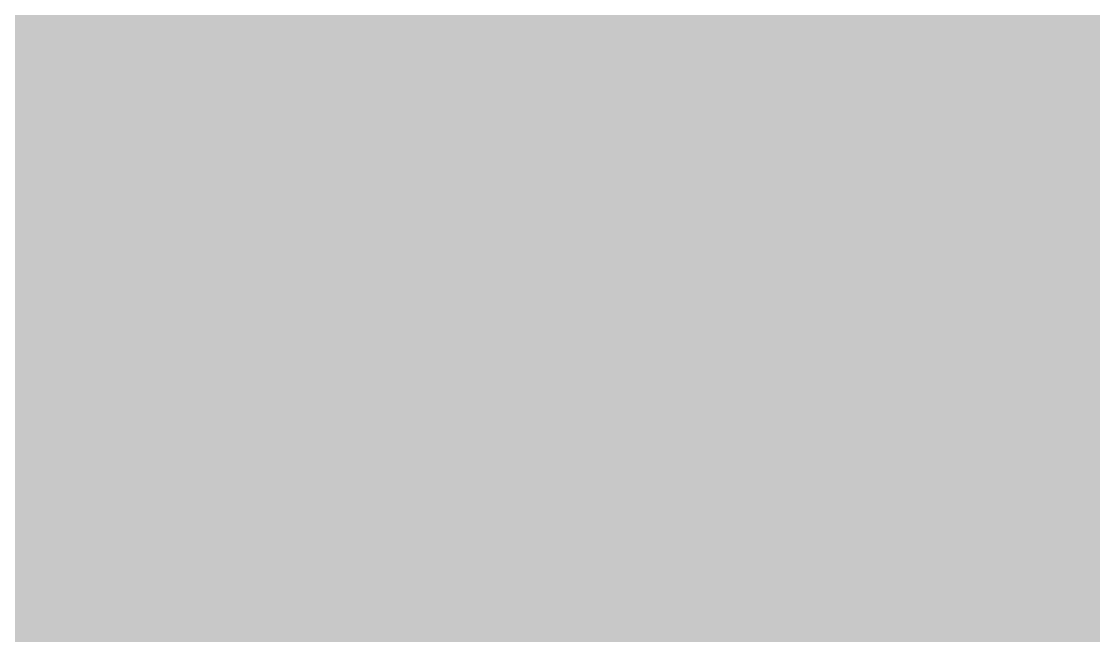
# Model space of a CAD drawing. Header units: inches. Extents: x -10205 to 13964, y -460 to 30702.
# Drawn here: x -2753.716 to -2753.3112, y 12088.1413 to 12088.3733 of the extents above; entities that cross this region are included whole.
import ezdxf

# ---------------------------------------------------------------- set-up
doc = ezdxf.new("R2010")
doc.units = ezdxf.units.IN
doc.header["$MEASUREMENT"] = 0
doc.layers.add('A-GENM', color=5, linetype='Continuous', lineweight=9)
doc.layers.add('A-WALL-7', color=113, linetype='Continuous', lineweight=5)

# ---------------------------------------------------------------- blocks, each defined once
blk = doc.blocks.new('_THE_ WINDOW _ DOOR - Window - 1st Floor-1770675-SITE PLAN - CAD FILE')
at = {"layer": 'A-GENM'}
h = blk.add_hatch(color=256, dxfattribs=at)
h.paths.add_polyline_path([(17.0125, 0.8125), (19.0125, 0.8125), (19.0125, 4.8125), (17.0125, 4.8125), (17.0125, 1.8125)], flags=0)
h.paths.add_polyline_path([(-17.0125, 0.8125), (-17.0125, 4.8125), (-19.0125, 4.8125), (-19.0125, 0.8125)], flags=0)

msp = doc.modelspace()

# ---------------------------------------------------------------- hatches: boundary and pattern name
at = {"layer": 'A-WALL-7'}
h = msp.add_hatch(color=256, dxfattribs=at)
h.paths.add_polyline_path([(-2634.03595, 12087.8394), (-2612.86124, 12087.8394), (-2612.86124, 12088.5894), (-2676.51124, 12088.5894), (-2676.51124, 12087.8394), (-2637.92374, 12087.8394)], flags=0)
h.paths.add_polyline_path([(-2100.32374, 12087.8394), (-2097.82374, 12087.8394), (-2097.82374, 12088.5894), (-2138.91124, 12088.5894), (-2138.91124, 12087.8394), (-2102.72374, 12087.8394)], flags=0)
h.paths.add_polyline_path([(-2214.96124, 12087.8394), (-2214.96124, 12088.5894), (-2281.51124, 12088.5894), (-2281.51124, 12087.8394), (-2274.91556, 12087.8394)], flags=0)
h.paths.add_polyline_path([(-2563.49874, 12087.8394), (-2563.41653, 12087.88219), (-2563.37374, 12087.8394), (-2551.99874, 12087.92398), (-2551.99874, 12087.9644), (-2455.04874, 12087.9644), (-2455.04874, 12087.8394), (-2443.67374, 12087.8394), (-2442.92374, 12088.5894), (-2572.86124, 12088.5894), (-2572.86124, 12087.8394)], flags=0)
h.paths.add_polyline_path([(-3094.11124, 12087.8394), (-3021.73624, 12087.8394), (-3021.73624, 12088.5894), (-3094.11124, 12088.5894)], flags=0)
h.paths.add_polyline_path([(-3134.74874, 12087.8394), (-3132.13624, 12087.8394), (-3132.13624, 12088.5894), (-3142.11124, 12088.5894), (-3142.11124, 12087.8394), (-3135.37374, 12087.8394)], flags=0)
h.paths.add_polyline_path([(-2442.92374, 12087.8394), (-2407.33624, 12087.8394), (-2407.33624, 12088.5894), (-2442.92374, 12088.5894), (-2442.92374, 12087.9644)], flags=0)
h.paths.add_polyline_path([(-3258.9506, 12087.8394), (-3252.13624, 12087.8394), (-3252.13624, 12088.5894), (-3367.71124, 12088.5894), (-3367.71124, 12087.8394), (-3307.35196, 12087.8394)], flags=0)
h.paths.add_polyline_path([(-3799.52228, 12087.8394), (-3751.14874, 12087.8394), (-3751.14874, 12088.5894), (-3829.97374, 12088.5894), (-3829.97374, 12087.8394), (-3801.98621, 12087.8394)], flags=0)
h.paths.add_polyline_path([(-3214.11124, 12087.8394), (-3180.13624, 12087.8394), (-3180.13624, 12088.5894), (-3214.11124, 12088.5894)], flags=0)
h.paths.add_polyline_path([(-2968.24874, 12087.8394), (-2906.53624, 12087.8394), (-2906.53624, 12088.5894), (-2983.71124, 12088.5894), (-2983.71124, 12087.8394), (-2971.74874, 12087.8394)], flags=0)
h.paths.add_polyline_path([(-2369.31124, 12087.8394), (-2319.53624, 12087.8394), (-2319.53624, 12088.5894), (-2369.31124, 12088.5894)], flags=0)
h.paths.add_polyline_path([(-3417.3078, 12087.8394), (-3405.73624, 12087.8394), (-3405.73624, 12088.5894), (-3444.51124, 12088.5894), (-3444.51124, 12087.8394), (-3422.12374, 12087.8394)], flags=0)
h.paths.add_polyline_path([(-2794.18476, 12087.8394), (-2791.33624, 12087.8394), (-2791.33624, 12088.5894), (-2868.51124, 12088.5894), (-2868.51124, 12087.8394), (-2816.87374, 12087.8394)], flags=0)
h.paths.add_polyline_path([(-2753.31124, 12087.8394), (-2714.53624, 12087.8394), (-2714.53624, 12088.5894), (-2753.31124, 12088.5894)], flags=0)
h.paths.add_polyline_path([(-3521.16164, 12087.8394), (-3482.53624, 12087.8394), (-3482.53624, 12088.5894), (-3674.91124, 12088.5894), (-3674.91124, 12087.8394), (-3573.08856, 12087.8394)], flags=0)
h.paths.add_polyline_path([(-3712.93624, 12087.8394), (-3712.93624, 12088.5894), (-3713.12374, 12088.5894), (-3713.12374, 12087.8394)], flags=0)

# ---------------------------------------------------------------- block references
at = {"layer": 'A-GENM'}
msp.add_blockref('_THE_ WINDOW _ DOOR - Window - 1st Floor-1770675-SITE PLAN - CAD FILE', (-2772.32374, 12084.2769), dxfattribs=at)

doc.saveas('drawing.dxf')
